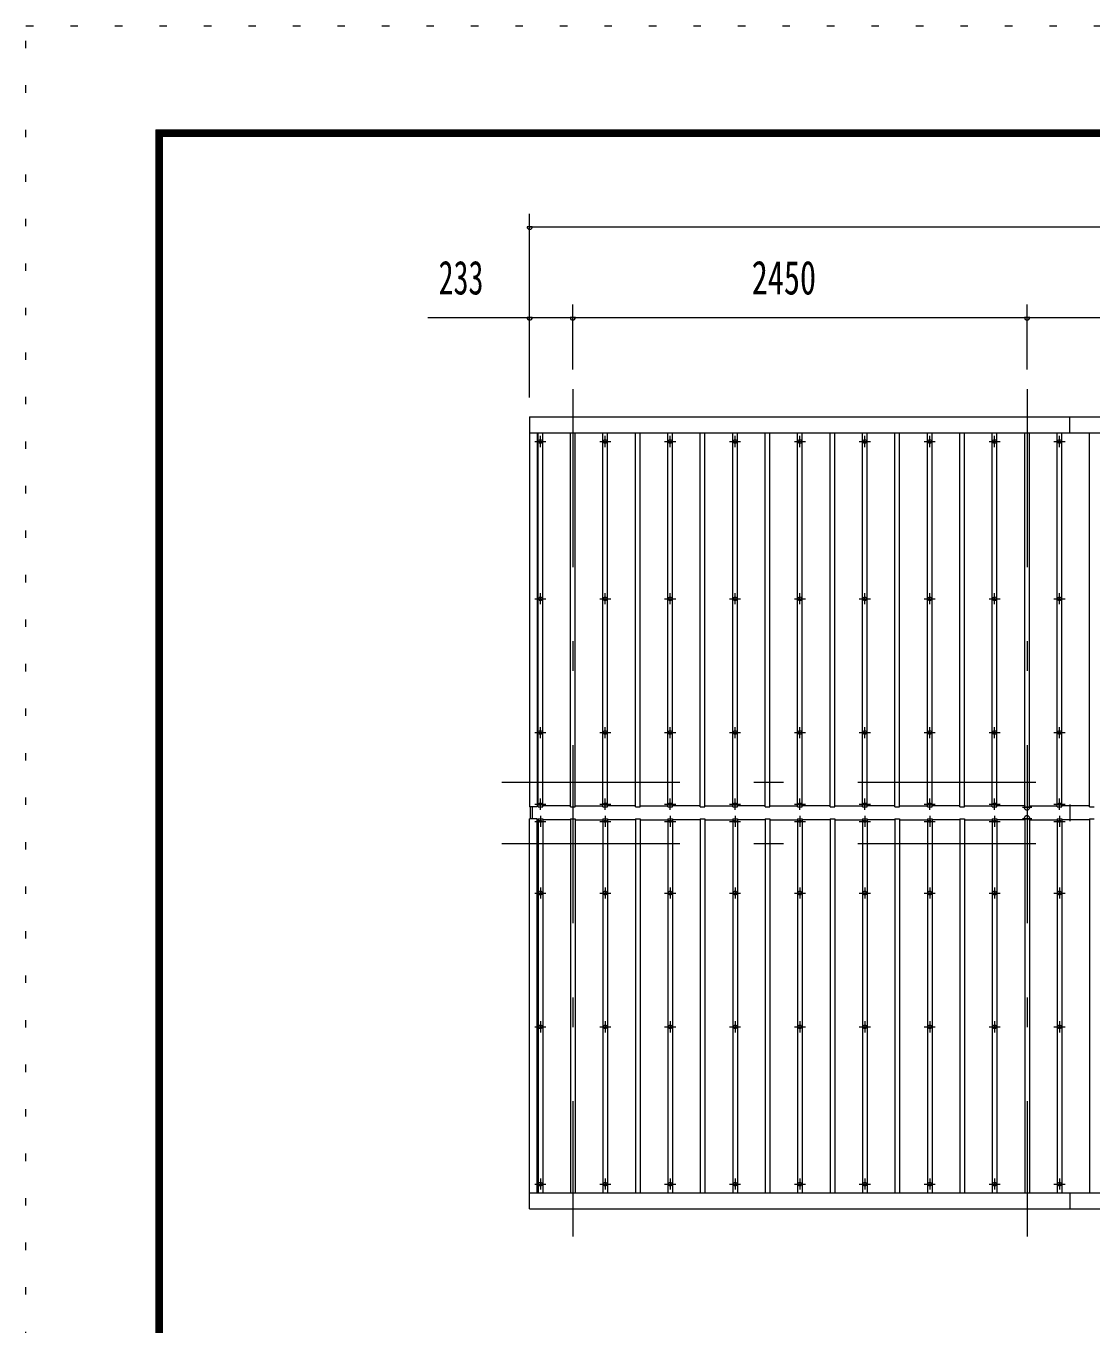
# Model space of a CAD drawing. Units: millimetres, scale not verified, with parts at other scales. Extents: x -31992 to 32005, y -14700 to 14700.
# Drawn here: x -9575 to -3831, y 7701 to 14700 of the extents above; entities that cross this region are included whole.
import ezdxf
from ezdxf.enums import TextEntityAlignment as Align

# ---------------------------------------------------------------- set-up
doc = ezdxf.new("R2010")
doc.units = ezdxf.units.MM
doc.header["$LTSCALE"] = 80
doc.linetypes.add('USER3', pattern=[24, 12, -5, 2, -5])
doc.linetypes.add('USER4', pattern=[3, 0.5, -2.5])
for name, color, linetype, lineweight in [('0-2_1-07BOLD', 7, 'Continuous', 18), ('0-3_1-27CENTER', 3, 'USER3', 18), ('0-4_1-47THIN', 4, 'Continuous', 18), ('0-5_1-57DIM', 3, 'Continuous', 18), ('0-C_F-F1PAPER', 5, 'Continuous', 18), ('0-D_F-E_J_ADD', 5, 'USER4', 18)]:
    doc.layers.add(name, color=color, linetype=linetype, lineweight=lineweight)
doc.styles.add('ＭＳ ゴシック', font='')
doc.styles.get('ＭＳ ゴシック').set_extended_font_data('MS Gothic')

msp = doc.modelspace()

# ---------------------------------------------------------------- linework, layer by layer
at = {"layer": '0-2_1-07BOLD'}
for p, q in [((-6858.62, 12592.54), (-6858.62, 10489.55)), ((-3945.62, 12506.79), (-3945.62, 12592.54)), ((-6858.62, 12506.79), (3807.38, 12506.79)), ((-3945.62, 10502.54), (-3945.62, 10412.54)), ((-6853.62, 10425.54), (-6853.62, 10489.55)), ((-6843.62, 10425.54), (-6843.62, 10489.55)), ((-6858.62, 8322.54), (-6858.62, 10425.54)), ((-6818.62, 10425.54), (-6858.62, 10425.54)), ((-6818.62, 8408.3), (-6818.62, 10425.54)), ((-6858.62, 8408.3), (3807.38, 8408.3)), ((-3945.62, 8408.3), (-3945.62, 8322.54)), ((-6858.62, 8322.54), (3807.38, 8322.54))]:
    msp.add_line(p, q, dxfattribs=at)
for points in [[(-6858.62, 12592.54), (3807.38, 12592.54), (3807.38, 10489.55)], [(-6818.62, 12506.79), (-6818.62, 10489.55), (-6858.62, 10489.55)]]:
    msp.add_lwpolyline(points, dxfattribs=at)
for centre in [(-6800.62, 12459.37), (-6450.62, 12459.37), (-6100.62, 12459.37), (-5750.62, 12459.37), (-5400.63, 12459.37), (-5050.62, 12459.37), (-4700.63, 12459.37), (-4350.63, 12459.37), (-4000.63, 12459.37), (-6800.62, 11611.71), (-6450.62, 11611.71), (-6100.62, 11611.71), (-5750.62, 11611.71), (-5400.63, 11611.71), (-5050.62, 11611.71), (-4700.63, 11611.71), (-4350.63, 11611.71), (-4000.63, 11611.71), (-6800.62, 10890.05), (-6450.62, 10890.05), (-6100.62, 10890.05), (-5750.62, 10890.05), (-5400.63, 10890.05), (-5050.62, 10890.05), (-4700.63, 10890.05), (-4350.63, 10890.05), (-4000.63, 10890.05), (-6800.62, 10025.04), (-6450.62, 10025.04), (-6100.62, 10025.04), (-5750.62, 10025.04), (-5400.63, 10025.04), (-5050.62, 10025.04), (-4700.63, 10025.04), (-4350.63, 10025.04), (-4000.63, 10025.04), (-6800.62, 9303.38), (-6450.62, 9303.38), (-6100.62, 9303.38), (-5750.62, 9303.38), (-5400.63, 9303.38), (-5050.62, 9303.38), (-4700.63, 9303.38), (-4350.63, 9303.38), (-4000.63, 9303.38), (-6800.62, 8455.72), (-6450.62, 8455.72), (-6100.62, 8455.72), (-5750.62, 8455.72), (-5400.63, 8455.72), (-5050.62, 8455.72), (-4700.63, 8455.72), (-4350.63, 8455.72), (-4000.63, 8455.72)]:
    msp.add_circle(centre, 10, dxfattribs=at)
for centre, radius, start, end in [((-6800.62, 10493.51), 14.5, 46.3961, 133.6039), ((-6800.62, 10514.51), 14.5, 226.39838, 313.60162), ((-6450.62, 10493.51), 14.5, 46.3961, 133.6039), ((-6450.62, 10514.51), 14.5, 226.39838, 313.60162), ((-6100.62, 10493.51), 14.5, 46.3961, 133.6039), ((-6100.62, 10514.51), 14.5, 226.39838, 313.60162), ((-5750.62, 10493.51), 14.5, 46.3961, 133.6039), ((-5750.62, 10514.51), 14.5, 226.39838, 313.60162), ((-5400.63, 10493.51), 14.5, 46.3961, 133.6039), ((-5400.63, 10514.51), 14.5, 226.39838, 313.60162), ((-5050.62, 10493.51), 14.5, 46.3961, 133.6039), ((-5050.62, 10514.51), 14.5, 226.39838, 313.60162), ((-4700.63, 10493.51), 14.5, 46.3961, 133.6039), ((-4700.63, 10514.51), 14.5, 226.39838, 313.60162), ((-4350.63, 10493.51), 14.5, 46.3961, 133.6039), ((-4350.63, 10514.51), 14.5, 226.39838, 313.60162), ((-4000.63, 10493.51), 14.5, 46.3961, 133.6039), ((-4000.63, 10514.51), 14.5, 226.39838, 313.60162), ((-4175.62, 10488.07), 15, 146.44803, 33.55846), ((-4175.62, 10427.02), 15, 326.44154, 213.55197), ((-6800.62, 10400.58), 14.5, 46.39838, 133.60162), ((-6800.62, 10421.58), 14.5, 226.3961, 313.6039), ((-6450.62, 10400.58), 14.5, 46.39838, 133.60162), ((-6450.62, 10421.58), 14.5, 226.3961, 313.6039), ((-6100.62, 10400.58), 14.5, 46.39838, 133.60162), ((-6100.62, 10421.58), 14.5, 226.3961, 313.6039), ((-5750.62, 10400.58), 14.5, 46.39838, 133.60162), ((-5750.62, 10421.58), 14.5, 226.3961, 313.6039), ((-5400.63, 10400.58), 14.5, 46.39838, 133.60162), ((-5400.63, 10421.58), 14.5, 226.3961, 313.6039), ((-5050.62, 10400.58), 14.5, 46.39838, 133.60162), ((-5050.62, 10421.58), 14.5, 226.3961, 313.6039), ((-4700.63, 10400.58), 14.5, 46.39838, 133.60162), ((-4700.63, 10421.58), 14.5, 226.3961, 313.6039), ((-4350.63, 10400.58), 14.5, 46.39838, 133.60162), ((-4350.63, 10421.58), 14.5, 226.3961, 313.6039), ((-4000.63, 10400.58), 14.5, 46.39838, 133.60162), ((-4000.63, 10421.58), 14.5, 226.3961, 313.6039)]:
    msp.add_arc(centre, radius, start, end, dxfattribs=at)
at = {"layer": '0-3_1-27CENTER'}
for p, q in [((-6625.62, 12742.55), (-6625.62, 8172.54)), ((-4175.62, 12742.55), (-4175.62, 8172.54)), ((-6830.62, 12459.37), (-6770.62, 12459.37)), ((-6800.62, 12429.37), (-6800.62, 12489.37)), ((-6480.62, 12459.37), (-6420.62, 12459.37)), ((-6450.62, 12429.37), (-6450.62, 12489.37)), ((-6130.62, 12459.37), (-6070.63, 12459.37)), ((-6100.62, 12429.37), (-6100.62, 12489.37)), ((-5780.62, 12459.37), (-5720.62, 12459.37)), ((-5750.62, 12429.37), (-5750.62, 12489.37)), ((-5430.62, 12459.37), (-5370.62, 12459.37)), ((-5400.63, 12429.37), (-5400.63, 12489.37)), ((-5080.62, 12459.37), (-5020.62, 12459.37)), ((-5050.62, 12429.37), (-5050.62, 12489.37)), ((-4730.62, 12459.37), (-4670.62, 12459.37)), ((-4700.63, 12429.37), (-4700.63, 12489.37)), ((-4380.62, 12459.37), (-4320.62, 12459.37)), ((-4350.63, 12429.37), (-4350.63, 12489.37)), ((-4030.62, 12459.37), (-3970.62, 12459.37)), ((-4000.63, 12429.37), (-4000.63, 12489.37)), ((-6800.62, 11581.71), (-6800.62, 11641.71)), ((-6450.62, 11581.71), (-6450.62, 11641.71)), ((-6100.62, 11581.71), (-6100.62, 11641.71)), ((-5750.62, 11581.71), (-5750.62, 11641.71)), ((-5400.63, 11581.71), (-5400.63, 11641.71)), ((-5050.62, 11581.71), (-5050.62, 11641.71)), ((-4700.63, 11581.71), (-4700.63, 11641.71)), ((-4350.63, 11581.71), (-4350.63, 11641.71)), ((-4000.63, 11581.71), (-4000.63, 11641.71)), ((-6830.62, 11611.71), (-6770.62, 11611.71)), ((-6480.62, 11611.71), (-6420.62, 11611.71)), ((-6130.62, 11611.71), (-6070.63, 11611.71)), ((-5780.62, 11611.71), (-5720.62, 11611.71)), ((-5430.62, 11611.71), (-5370.62, 11611.71)), ((-5080.62, 11611.71), (-5020.62, 11611.71)), ((-4730.62, 11611.71), (-4670.62, 11611.71)), ((-4380.62, 11611.71), (-4320.62, 11611.71)), ((-4030.62, 11611.71), (-3970.62, 11611.71)), ((-6800.62, 10860.05), (-6800.62, 10920.05)), ((-6450.62, 10860.05), (-6450.62, 10920.05)), ((-6100.62, 10860.05), (-6100.62, 10920.05)), ((-5750.62, 10860.05), (-5750.62, 10920.05)), ((-5400.63, 10860.05), (-5400.63, 10920.05)), ((-5050.62, 10860.05), (-5050.62, 10920.05)), ((-4700.63, 10860.05), (-4700.63, 10920.05)), ((-4350.63, 10860.05), (-4350.63, 10920.05)), ((-4000.63, 10860.05), (-4000.63, 10920.05)), ((-6830.62, 10890.05), (-6770.62, 10890.05)), ((-6480.62, 10890.05), (-6420.62, 10890.05)), ((-6130.62, 10890.05), (-6070.63, 10890.05)), ((-5780.62, 10890.05), (-5720.62, 10890.05)), ((-5430.62, 10890.05), (-5370.62, 10890.05)), ((-5080.62, 10890.05), (-5020.62, 10890.05)), ((-4730.62, 10890.05), (-4670.62, 10890.05)), ((-4380.62, 10890.05), (-4320.62, 10890.05)), ((-4030.62, 10890.05), (-3970.62, 10890.05)), ((-7008.62, 10622.54), (3957.38, 10622.54)), ((-6830.62, 10504.02), (-6770.62, 10504.02)), ((-6800.62, 10474.02), (-6800.62, 10534.02)), ((-6480.62, 10504.02), (-6420.62, 10504.02)), ((-6450.62, 10474.02), (-6450.62, 10534.02)), ((-6130.62, 10504.02), (-6070.63, 10504.02)), ((-6100.62, 10474.02), (-6100.62, 10534.02)), ((-5780.62, 10504.02), (-5720.62, 10504.02)), ((-5750.62, 10474.02), (-5750.62, 10534.02)), ((-5430.62, 10504.02), (-5370.63, 10504.02)), ((-5400.63, 10474.02), (-5400.63, 10534.02)), ((-5080.62, 10504.02), (-5020.62, 10504.02)), ((-5050.62, 10474.02), (-5050.62, 10534.02)), ((-4730.62, 10504.02), (-4670.62, 10504.02)), ((-4700.63, 10474.02), (-4700.63, 10534.02)), ((-4380.62, 10504.02), (-4320.62, 10504.02)), ((-4350.63, 10474.02), (-4350.63, 10534.02)), ((-4030.62, 10504.02), (-3970.62, 10504.02)), ((-4000.63, 10474.02), (-4000.63, 10534.02)), ((-6800.62, 10441.07), (-6800.62, 10381.07)), ((-6450.62, 10441.07), (-6450.62, 10381.07)), ((-6100.62, 10441.07), (-6100.62, 10381.07)), ((-5750.62, 10441.07), (-5750.62, 10381.07)), ((-5400.63, 10441.07), (-5400.63, 10381.07)), ((-5050.62, 10441.07), (-5050.62, 10381.07)), ((-4700.63, 10441.07), (-4700.63, 10381.07)), ((-4350.63, 10441.07), (-4350.63, 10381.07)), ((-4200.62, 10488.07), (-4150.62, 10488.07)), ((-4000.63, 10441.07), (-4000.63, 10381.07)), ((-6830.62, 10411.07), (-6770.62, 10411.07)), ((-6480.62, 10411.07), (-6420.62, 10411.07)), ((-6130.62, 10411.07), (-6070.63, 10411.07)), ((-5780.62, 10411.07), (-5720.62, 10411.07)), ((-5430.62, 10411.07), (-5370.63, 10411.07)), ((-5080.62, 10411.07), (-5020.62, 10411.07)), ((-4730.62, 10411.07), (-4670.62, 10411.07)), ((-4380.62, 10411.07), (-4320.62, 10411.07)), ((-4200.62, 10427.02), (-4150.62, 10427.02)), ((-4030.62, 10411.07), (-3970.62, 10411.07)), ((-7008.62, 10292.54), (3957.38, 10292.54)), ((-6830.62, 10025.04), (-6770.62, 10025.04)), ((-6800.62, 10055.04), (-6800.62, 9995.04)), ((-6480.62, 10025.04), (-6420.62, 10025.04)), ((-6450.62, 10055.04), (-6450.62, 9995.04)), ((-6130.62, 10025.04), (-6070.63, 10025.04)), ((-6100.62, 10055.04), (-6100.62, 9995.04)), ((-5780.62, 10025.04), (-5720.62, 10025.04)), ((-5750.62, 10055.04), (-5750.62, 9995.04)), ((-5430.62, 10025.04), (-5370.62, 10025.04)), ((-5400.63, 10055.04), (-5400.63, 9995.04)), ((-5080.62, 10025.04), (-5020.62, 10025.04)), ((-5050.62, 10055.04), (-5050.62, 9995.04)), ((-4730.62, 10025.04), (-4670.62, 10025.04)), ((-4700.63, 10055.04), (-4700.63, 9995.04)), ((-4380.62, 10025.04), (-4320.62, 10025.04)), ((-4350.63, 10055.04), (-4350.63, 9995.04)), ((-4030.62, 10025.04), (-3970.62, 10025.04)), ((-4000.63, 10055.04), (-4000.63, 9995.04)), ((-6800.62, 9333.38), (-6800.62, 9273.38)), ((-6450.62, 9333.38), (-6450.62, 9273.38)), ((-6100.62, 9333.38), (-6100.62, 9273.38)), ((-5750.62, 9333.38), (-5750.62, 9273.38)), ((-5400.63, 9333.38), (-5400.63, 9273.38)), ((-5050.62, 9333.38), (-5050.62, 9273.38)), ((-4700.63, 9333.38), (-4700.63, 9273.38)), ((-4350.63, 9333.38), (-4350.63, 9273.38)), ((-4000.63, 9333.38), (-4000.63, 9273.38)), ((-6830.62, 9303.38), (-6770.62, 9303.38)), ((-6480.62, 9303.38), (-6420.62, 9303.38)), ((-6130.62, 9303.38), (-6070.63, 9303.38)), ((-5780.62, 9303.38), (-5720.62, 9303.38)), ((-5430.62, 9303.38), (-5370.62, 9303.38)), ((-5080.62, 9303.38), (-5020.62, 9303.38)), ((-4730.62, 9303.38), (-4670.62, 9303.38)), ((-4380.62, 9303.38), (-4320.62, 9303.38)), ((-4030.62, 9303.38), (-3970.62, 9303.38)), ((-6800.62, 8485.72), (-6800.62, 8425.72)), ((-6450.62, 8485.72), (-6450.62, 8425.72)), ((-6100.62, 8485.72), (-6100.62, 8425.72)), ((-5750.62, 8485.72), (-5750.62, 8425.72)), ((-5400.63, 8485.72), (-5400.63, 8425.72)), ((-5050.62, 8485.72), (-5050.62, 8425.72)), ((-4700.63, 8485.72), (-4700.63, 8425.72)), ((-4350.63, 8485.72), (-4350.63, 8425.72)), ((-4000.63, 8485.72), (-4000.63, 8425.72)), ((-6830.62, 8455.72), (-6770.62, 8455.72)), ((-6480.62, 8455.72), (-6420.62, 8455.72)), ((-6130.62, 8455.72), (-6070.63, 8455.72)), ((-5780.62, 8455.72), (-5720.62, 8455.72)), ((-5430.62, 8455.72), (-5370.62, 8455.72)), ((-5080.62, 8455.72), (-5020.62, 8455.72)), ((-4730.62, 8455.72), (-4670.62, 8455.72)), ((-4380.62, 8455.72), (-4320.62, 8455.72)), ((-4030.62, 8455.72), (-3970.62, 8455.72))]:
    msp.add_line(p, q, dxfattribs=at)
at = {"layer": '0-4_1-47THIN'}
for p, q in [((-6813.12, 10489.55), (-6813.12, 12506.79)), ((-6788.12, 10489.55), (-6788.12, 12506.79)), ((-6638.12, 10489.55), (-6638.12, 12506.79)), ((-6613.12, 10489.55), (-6613.12, 12506.79)), ((-6463.12, 10489.55), (-6463.12, 12506.79)), ((-6288.12, 10489.55), (-6288.12, 12506.79)), ((-6113.13, 10489.55), (-6113.13, 12506.79)), ((-5938.12, 10489.55), (-5938.12, 12506.79)), ((-5763.13, 10489.55), (-5763.12, 12506.79)), ((-5588.13, 10489.55), (-5588.13, 12506.79)), ((-5413.13, 10489.55), (-5413.12, 12506.79)), ((-5388.13, 10489.55), (-5388.12, 12506.79)), ((-5238.13, 10489.55), (-5238.13, 12506.79)), ((-5213.12, 10489.55), (-5213.12, 12506.79)), ((-5063.13, 10489.55), (-5063.12, 12506.79)), ((-5038.13, 10489.55), (-5038.12, 12506.79)), ((-4888.12, 10489.55), (-4888.12, 12506.79)), ((-4863.12, 10489.55), (-4863.12, 12506.79)), ((-4713.12, 10489.55), (-4713.12, 12506.79)), ((-4688.12, 10489.55), (-4688.12, 12506.79)), ((-4538.12, 10489.55), (-4538.12, 12506.79)), ((-4513.12, 10489.55), (-4513.12, 12506.79)), ((-4363.12, 10489.55), (-4363.12, 12506.79)), ((-4338.12, 10489.55), (-4338.12, 12506.79)), ((-4188.13, 10489.55), (-4188.13, 12506.79)), ((-4163.13, 10489.55), (-4163.13, 12506.79)), ((-4013.12, 10489.55), (-4013.12, 12506.79)), ((-3988.12, 10489.55), (-3988.12, 12506.79)), ((-3838.12, 10489.55), (-3838.12, 12506.79)), ((-6818.62, 10495.58), (-6813.12, 10495.58)), ((-6813.12, 10489.55), (-6788.12, 10489.55)), ((-6638.12, 10495.58), (-6788.12, 10495.58)), ((-6638.12, 10489.55), (-6613.12, 10489.55)), ((-6613.12, 10495.58), (-6463.12, 10495.58)), ((-6288.12, 10495.58), (-6438.12, 10495.58)), ((-6263.13, 10495.58), (-6113.13, 10495.58)), ((-5938.12, 10495.58), (-6088.12, 10495.58)), ((-5913.12, 10495.58), (-5763.13, 10495.58)), ((-5588.13, 10495.58), (-5738.12, 10495.58)), ((-5563.13, 10495.58), (-5413.13, 10495.58)), ((-5413.13, 10489.55), (-5388.13, 10489.55)), ((-5238.13, 10495.58), (-5388.13, 10495.58)), ((-5238.13, 10489.55), (-5213.12, 10489.55)), ((-5213.12, 10495.58), (-5063.13, 10495.58)), ((-5063.13, 10489.55), (-5038.13, 10489.55)), ((-4888.12, 10495.58), (-5038.13, 10495.58)), ((-4888.12, 10489.55), (-4863.12, 10489.55)), ((-4863.13, 10495.58), (-4713.12, 10495.58)), ((-4713.12, 10489.55), (-4688.12, 10489.55)), ((-4538.12, 10495.58), (-4688.12, 10495.58)), ((-4538.12, 10489.55), (-4513.12, 10489.55)), ((-4513.12, 10495.58), (-4363.12, 10495.58)), ((-4363.12, 10489.55), (-4338.12, 10489.55)), ((-4188.13, 10495.58), (-4338.12, 10495.58)), ((-4188.13, 10489.55), (-4163.13, 10489.55)), ((-4163.13, 10495.58), (-4013.12, 10495.58)), ((-4013.12, 10489.55), (-3988.12, 10489.55)), ((-3838.12, 10495.58), (-3988.12, 10495.58)), ((-3838.12, 10489.55), (-3813.12, 10489.55)), ((-6818.62, 10419.51), (-6813.12, 10419.51)), ((-6813.12, 10425.54), (-6788.12, 10425.54)), ((-6813.12, 10425.54), (-6813.12, 8408.3)), ((-6788.12, 10425.54), (-6788.12, 8408.3)), ((-6638.12, 10419.51), (-6788.12, 10419.51)), ((-6638.12, 10425.54), (-6613.12, 10425.54)), ((-6638.12, 10425.54), (-6638.12, 8408.3)), ((-6613.12, 10425.54), (-6613.12, 8408.3)), ((-6613.12, 10419.51), (-6463.12, 10419.51)), ((-6463.12, 10425.54), (-6438.12, 10425.54)), ((-6463.12, 10425.54), (-6463.12, 8408.3)), ((-6438.12, 10425.54), (-6438.12, 8408.3)), ((-6288.12, 10419.51), (-6438.12, 10419.51)), ((-6288.12, 10425.54), (-6263.13, 10425.54)), ((-6288.12, 10425.54), (-6288.12, 8408.3)), ((-6263.13, 10425.54), (-6263.13, 8408.3)), ((-6263.13, 10419.51), (-6113.13, 10419.51)), ((-6113.13, 10425.54), (-6088.12, 10425.54)), ((-6113.13, 10425.54), (-6113.13, 8408.3)), ((-6088.12, 10425.54), (-6088.12, 8408.3)), ((-5938.12, 10419.51), (-6088.12, 10419.51)), ((-5938.12, 10425.54), (-5913.12, 10425.54)), ((-5938.12, 10425.54), (-5938.12, 8408.3)), ((-5913.12, 10425.54), (-5913.12, 8408.3)), ((-5913.12, 10419.51), (-5763.13, 10419.51)), ((-5763.13, 10425.54), (-5738.12, 10425.54)), ((-5763.13, 10425.54), (-5763.12, 8408.3)), ((-5738.12, 10425.54), (-5738.12, 8408.3)), ((-5588.13, 10419.51), (-5738.12, 10419.51)), ((-5588.13, 10425.54), (-5563.13, 10425.54)), ((-5588.13, 10425.54), (-5588.13, 8408.3)), ((-5563.13, 10425.54), (-5563.13, 8408.3)), ((-5563.13, 10419.51), (-5413.13, 10419.51)), ((-5413.13, 10425.54), (-5388.13, 10425.54)), ((-5413.13, 10425.54), (-5413.12, 8408.3)), ((-5388.13, 10425.54), (-5388.12, 8408.3)), ((-5238.13, 10419.51), (-5388.13, 10419.51)), ((-5238.13, 10425.54), (-5213.12, 10425.54)), ((-5238.13, 10425.54), (-5238.13, 8408.3)), ((-5213.12, 10425.54), (-5213.12, 8408.3)), ((-5213.12, 10419.51), (-5063.13, 10419.51)), ((-5063.13, 10425.54), (-5038.13, 10425.54)), ((-5063.13, 10425.54), (-5063.12, 8408.3)), ((-5038.13, 10425.54), (-5038.12, 8408.3)), ((-4888.12, 10419.51), (-5038.13, 10419.51)), ((-4888.12, 10425.54), (-4863.12, 10425.54)), ((-4888.12, 10425.54), (-4888.12, 8408.3)), ((-4863.13, 10419.51), (-4713.12, 10419.51)), ((-4863.12, 10425.54), (-4863.12, 8408.3)), ((-4713.12, 10425.54), (-4688.12, 10425.54)), ((-4713.12, 10425.54), (-4713.12, 8408.3)), ((-4688.12, 10425.54), (-4688.12, 8408.3)), ((-4538.12, 10419.51), (-4688.12, 10419.51)), ((-4538.12, 10425.54), (-4513.12, 10425.54)), ((-4538.12, 10425.54), (-4538.12, 8408.3)), ((-4513.12, 10425.54), (-4513.12, 8408.3)), ((-4513.12, 10419.51), (-4363.12, 10419.51)), ((-4363.12, 10425.54), (-4338.12, 10425.54)), ((-4363.12, 10425.54), (-4363.12, 8408.3)), ((-4338.12, 10425.54), (-4338.12, 8408.3)), ((-4188.13, 10419.51), (-4338.12, 10419.51)), ((-4188.13, 10425.54), (-4163.13, 10425.54)), ((-4188.13, 10425.54), (-4188.13, 8408.3)), ((-4163.13, 10425.54), (-4163.13, 8408.3)), ((-4163.13, 10419.51), (-4013.12, 10419.51)), ((-4013.12, 10425.54), (-3988.12, 10425.54)), ((-4013.12, 10425.54), (-4013.12, 8408.3)), ((-3988.12, 10425.54), (-3988.12, 8408.3)), ((-3838.12, 10419.51), (-3988.12, 10419.51)), ((-3838.12, 10425.54), (-3813.12, 10425.54)), ((-3838.12, 10425.54), (-3838.12, 8408.3))]:
    msp.add_line(p, q, dxfattribs=at)
for points in [[(-6463.12, 10489.55), (-6438.12, 10489.55), (-6438.12, 12506.79)], [(-6288.12, 10489.55), (-6263.13, 10489.55), (-6263.13, 12506.79)], [(-6113.13, 10489.55), (-6088.12, 10489.55), (-6088.12, 12506.79)], [(-5938.12, 10489.55), (-5913.12, 10489.55), (-5913.12, 12506.79)], [(-5763.13, 10489.55), (-5738.12, 10489.55), (-5738.12, 12506.79)], [(-5588.13, 10489.55), (-5563.13, 10489.55), (-5563.13, 12506.79)]]:
    msp.add_lwpolyline(points, dxfattribs=at)
at = {"layer": '0-5_1-57DIM'}
for p, q in [((-6858.62, 12697.54), (-6858.62, 13687.54)), ((-6844.62, 13617.54), (-6872.62, 13617.54)), ((-6858.62, 13617.54), (3807.38, 13617.54)), ((-6625.62, 12847.54), (-6625.62, 13197.54)), ((-4175.62, 12847.54), (-4175.62, 13197.54)), ((-7408.12, 13127.54), (4356.88, 13127.54)), ((-6844.62, 13127.54), (-6872.62, 13127.54)), ((-6611.62, 13127.54), (-6639.62, 13127.54)), ((-4161.62, 13127.54), (-4189.62, 13127.54))]:
    msp.add_line(p, q, dxfattribs=at)
for centre in [(-6858.62, 13617.54), (-6858.62, 13127.54), (-6625.62, 13127.54), (-4175.62, 13127.54)]:
    msp.add_arc(centre, 14, 180, 0, dxfattribs=at)
at = {"layer": '0-C_F-F1PAPER'}
for p, q in [((-8875.08, 14140), (31304.92, 14140)), ((-8875.08, 14140), (-8875.08, -14000)), ((-8871.58, 14136.5), (31301.42, 14136.5)), ((-8871.58, 14136.5), (-8871.58, -13996.5)), ((-8868.08, 14133), (-8868.08, -13993)), ((-8868.08, 14133), (31297.92, 14133)), ((-8864.58, 14129.5), (31294.42, 14129.5)), ((-8864.58, 14129.5), (-8864.58, -13989.5)), ((-8861.08, 14126), (-8861.08, -13986)), ((-8861.08, 14126), (31290.92, 14126)), ((-8857.58, 14122.5), (31287.42, 14122.5)), ((-8857.58, 14122.5), (-8857.58, -13982.5)), ((-8854.08, 14119), (-8854.08, -13979)), ((-8854.08, 14119), (31283.92, 14119)), ((-8850.58, 14115.5), (31280.42, 14115.5)), ((-8850.58, 14115.5), (-8850.58, -13975.5)), ((-8847.08, 14112), (31276.92, 14112)), ((-8847.08, 14112), (-8847.08, -13972)), ((-8843.58, 14108.5), (31273.42, 14108.5)), ((-8843.58, 14108.5), (-8843.58, -13968.5)), ((-8840.08, 14105), (-8840.08, -13965)), ((-8840.08, 14105), (31269.92, 14105))]:
    msp.add_line(p, q, dxfattribs=at)
at = {"layer": '0-D_F-E_J_ADD'}
msp.add_lwpolyline([(-9575.08, -14700), (-9575.08, 14700), (32004.92, 14700)], dxfattribs=at)

# ---------------------------------------------------------------- texts
at = {"layer": '0-5_1-57DIM', "color": 7, "style": 'ＭＳ ゴシック'}
for s, width, p in [('233', 0.65, (-7349.56, 13197.54)), ('2450', 0.7, (-5661.04, 13197.54))]:
    msp.add_text(s, height=182.3, dxfattribs=dict(at, width=width)).set_placement(p, align=Align.BOTTOM_LEFT)

doc.saveas('drawing.dxf')
